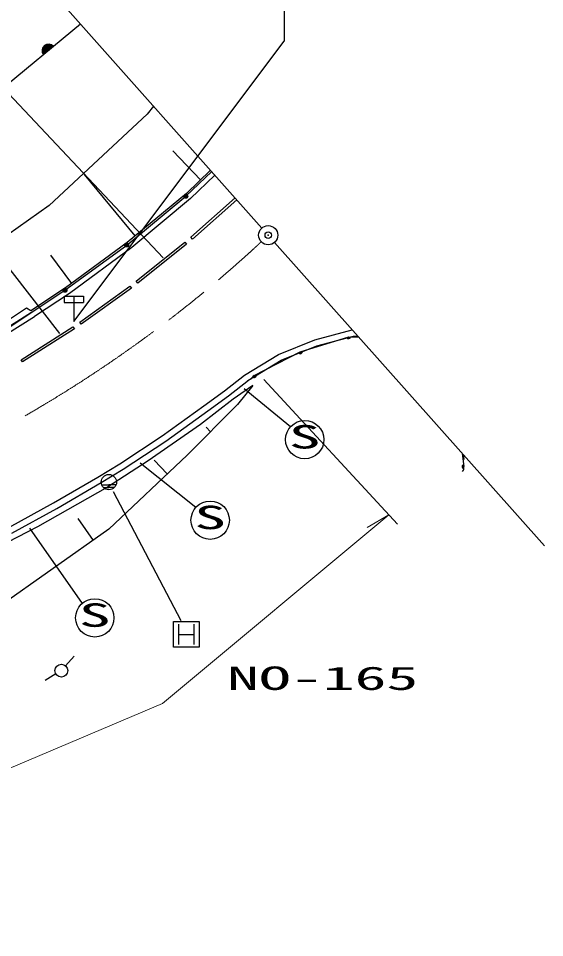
# Model space of a CAD drawing. Units: millimetres, scale not verified. Extents: x 40000 to 680000, y 20000 to 380000.
# Drawn here: x 229730 to 270893, y 246362 to 318309 of the extents above; entities that cross this region are included whole.
import ezdxf
from ezdxf.enums import TextEntityAlignment as Align

# ---------------------------------------------------------------- set-up
doc = ezdxf.new("R2010")
doc.units = ezdxf.units.MM
doc.header["$LTSCALE"] = 1000
doc.header["$PDMODE"] = 32
doc.header["$PDSIZE"] = 500
doc.linetypes.add('CHAIN', pattern=[18.5, 12, -1.5, 3.5, -1.5])
for name, color, linetype, lineweight in [('M-BGD', 7, 'Continuous', 25), ('M-BMK', 2, 'CHAIN', 13), ('M-BMK-SRVR', 3, 'Continuous', 25), ('M-STR-HTXT', 7, 'Continuous', 13), ('M-STR-STRC', 7, 'Continuous', 25)]:
    doc.layers.add(name, color=color, linetype=linetype, lineweight=lineweight)
doc.layers.add('M-OTRS', color=6, linetype='Continuous')
doc.styles.add('ＭＳ ゴシック', font='')
doc.styles.get('ＭＳ ゴシック').set_extended_font_data('MS Gothic')

msp = doc.modelspace()

# ---------------------------------------------------------------- linework, layer by layer
at = {"layer": 'M-BGD'}
for p, q in [((234587, 317865), (206769, 294874)), ((240294, 311444), (239797, 310806)), ((239797, 310806), (232132, 303677)), ((241820, 307935), (243984, 305682)), ((234870, 306078), (238848, 301278)), ((242830, 304382), (244849, 306319)), ((244756, 306423), (242870, 304612)), ((245094, 306044), (243202, 304216)), ((238201, 300572), (242830, 304382)), ((242870, 304612), (238237, 300772)), ((232132, 303677), (225596, 299042)), ((243202, 304216), (238598, 300375)), ((243212, 301184), (246676, 304263)), ((246809, 304114), (243345, 301034)), ((238237, 300772), (233422, 297213)), ((238954, 297744), (242750, 300783)), ((242750, 300783), (242875, 300627)), ((243345, 301034), (243212, 301184)), ((233374, 297027), (238201, 300572)), ((238598, 300375), (233729, 296771)), ((242875, 300627), (239079, 297588)), ((232234, 299787), (233884, 297555)), ((233422, 297213), (230690, 295432)), ((234534, 294540), (238454, 297346)), ((238570, 297183), (234651, 294377)), ((238454, 297346), (238570, 297183)), ((239079, 297588), (238954, 297744)), ((228370, 293730), (233374, 297027)), ((233729, 296771), (230977, 294965)), ((233310, 296572), (233310, 296072)), ((233310, 296572), (234810, 296572)), ((234060, 296572), (234060, 294572)), ((234810, 296572), (234810, 296072)), ((233310, 296072), (234810, 296072)), ((228531, 293896), (230764, 295304)), ((230375, 295618), (228795, 294588)), ((230690, 295432), (230375, 295618)), ((228744, 293557), (230977, 294965)), ((234651, 294377), (234534, 294540)), ((229956, 291593), (233999, 294168)), ((234107, 293999), (230063, 291425)), ((233999, 294168), (234107, 293999)), ((252914, 293159), (255852, 293940)), ((250065, 292014), (252914, 293159)), ((251781, 292213), (255566, 293392)), ((253072, 292683), (255935, 293445)), ((255566, 293392), (256367, 293361)), ((255935, 293445), (256296, 293440)), ((248186, 290356), (251781, 292213)), ((250291, 291566), (253072, 292683)), ((230063, 291425), (229956, 291593)), ((247428, 290391), (250065, 292014)), ((247690, 289965), (250291, 291566)), ((245865, 289164), (247428, 290391)), ((246167, 288765), (247737, 289998)), ((248068, 289573), (246529, 288506)), ((248068, 289573), (246861, 288077)), ((244243, 287985), (245865, 289164)), ((244536, 287580), (246167, 288765)), ((240987, 285635), (244243, 287985)), ((246861, 288077), (242926, 284122)), ((246529, 288506), (243986, 286534)), ((241271, 285223), (244536, 287580)), ((243986, 286534), (239882, 283669)), ((237664, 283438), (240987, 285635)), ((244407, 286310), (244757, 285962)), ((237930, 283015), (241271, 285223)), ((264457, 284258), (264585, 283226)), ((239882, 283669), (236711, 281619)), ((242926, 284122), (236811, 278319)), ((240357, 283730), (241378, 282654)), ((264533, 284173), (264583, 283794)), ((235945, 282407), (237664, 283438)), ((236200, 281977), (237930, 283015)), ((232482, 280384), (235945, 282407)), ((236711, 281619), (231219, 278505)), ((232728, 279949), (236200, 281977)), ((236241, 281808), (236806, 281808)), ((236365, 281605), (236806, 281605)), ((237370, 281808), (236806, 281808)), ((237247, 281605), (236806, 281605)), ((228991, 278474), (232482, 280384)), ((229221, 278030), (232728, 279949)), ((231219, 278505), (226671, 276172)), ((234375, 279155), (235578, 277450)), ((236811, 278319), (226316, 270921)), ((233423, 267637), (234085, 268387)), ((232662, 267002), (231817, 266478))]:
    msp.add_line(p, q, dxfattribs=at)
for centre, radius in [((242830, 304382), 150), ((242830, 304382), 100), ((242830, 304382), 50), ((238201, 300572), 150), ((238201, 300572), 100), ((238201, 300572), 50), ((233374, 297027), 150), ((233374, 297027), 100), ((233374, 297027), 50), ((236806, 282012), 600), ((233093, 267260), 500)]:
    msp.add_circle(centre, radius, dxfattribs=at)
for centre, radius, start, end in [((232079, 315792), 500, 39.57321, 219.57321), ((232079, 315792), 500, 39.57321, 219.57321), ((232079, 315792), 450, 39.57321, 219.57321), ((232079, 315792), 400, 39.57321, 219.57321), ((232079, 315792), 350, 39.57321, 219.57321), ((232079, 315792), 300, 39.57321, 219.57321), ((232079, 315792), 250, 39.57321, 219.57321), ((232079, 315792), 200, 39.57321, 219.57321), ((232079, 315792), 150, 39.57321, 219.57321), ((232079, 315792), 100, 39.57321, 219.57321), ((232079, 315792), 50, 39.57321, 219.57321), ((255566, 293392), 150, 197.30014, 357.77478), ((255566, 293392), 100, 197.30014, 357.77478), ((255566, 293392), 50, 197.30014, 357.77478), ((251781, 292213), 150, 207.32341, 17.30014), ((251781, 292213), 100, 207.32341, 17.30014), ((251781, 292213), 50, 207.32341, 17.30014), ((248415, 289911), 500, 117.32341, 162.32341), ((248186, 290356), 150, 207.32341, 27.32341), ((248186, 290356), 100, 207.32341, 27.32341), ((248186, 290356), 50, 207.32341, 27.32341), ((264585, 283226), 150, 97.04108, 277.04108), ((264089, 283165), 500, 322.04108, 7.04108), ((264585, 283226), 100, 97.04108, 277.04108), ((264585, 283226), 50, 97.04108, 277.04108)]:
    msp.add_arc(centre, radius, start, end, dxfattribs=at)
at = {"layer": 'M-BMK'}
msp.add_open_spline([(158790, 276053), (160505, 275719), (162220, 275385), (163943, 275102), (165666, 274820), (167398, 274590), (169134, 274395), (170870, 274201), (172610, 274042), (174354, 273941), (175075, 273900), (175796, 273869), (176517, 273845), (177238, 273821), (177960, 273804), (178682, 273796), (179403, 273787), (180125, 273786), (180847, 273793), (185342, 273836), (189837, 274170), (194292, 274804), (200894, 275743), (207408, 277341), (213696, 279573), (219977, 281801), (226034, 284661), (231749, 288081), (235569, 290367), (239236, 292903), (242724, 295660), (243306, 296120), (243882, 296586), (244453, 297060), (245024, 297533), (245589, 298013), (246150, 298498), (246710, 298983), (247266, 299474), (247813, 299975), (247922, 300075), (248031, 300176), (248139, 300277), (248157, 300294), (248175, 300310), (248193, 300327), (248212, 300344), (248230, 300361), (248248, 300378), (248266, 300394), (248284, 300411), (248302, 300428), (248349, 300472), (248396, 300516), (248443, 300559), (248490, 300603), (248537, 300647), (248584, 300691), (248630, 300735), (248677, 300779), (248724, 300823)], degree=3, knots=[0, 0, 0, 0, 1, 1, 1, 2, 2, 2, 3, 3, 3, 4, 4, 4, 5, 5, 5, 6, 6, 6, 7, 7, 7, 8, 8, 8, 9, 9, 9, 10, 10, 10, 11, 11, 11, 12, 12, 12, 13, 13, 13, 14, 14, 14, 15, 15, 15, 16, 16, 16, 17, 17, 17, 18, 18, 18, 19, 19, 19, 20, 20, 20, 20], dxfattribs=at)
at = {"layer": 'M-BMK-SRVR'}
for p, q in [((248776, 301901), (221589, 332489)), ((249772, 300780), (270893, 277017))]:
    msp.add_line(p, q, dxfattribs=at)
msp.add_circle((249274, 301341), 750, dxfattribs=at)
msp.add_point((249274, 301341), dxfattribs=at)
at = {"layer": 'M-OTRS'}
msp.add_point((249274, 301341), dxfattribs=at)
at = {"layer": 'M-STR-HTXT'}
for p, q in [((248919, 290053), (259379, 278716)), ((241012, 264685), (258701, 279451)), ((258701, 279451), (257012, 278460)), ((197703, 246362), (241012, 264685))]:
    msp.add_line(p, q, dxfattribs=at)
at = {"layer": 'M-STR-STRC'}
for p, q in [((250524, 338649), (250524, 316524)), ((241050, 299555), (222917, 318810)), ((234060, 294572), (250524, 316523)), ((232971, 293644), (217173, 313987)), ((247396, 289342), (251022, 286357)), ((239263, 283515), (243620, 280040)), ((237140, 281277), (242432, 271172)), ((230610, 278418), (234712, 272512)), ((241875, 269103), (241875, 271103)), ((241875, 271103), (243875, 271103)), ((242265, 270893), (242265, 269293)), ((243465, 270893), (243465, 269293)), ((243875, 271103), (243875, 269103)), ((242265, 270093), (243465, 270093)), ((243875, 269103), (241875, 269103))]:
    msp.add_line(p, q, dxfattribs=at)
for centre in [(252128, 285344), (244732, 279033), (235707, 271389)]:
    msp.add_circle(centre, 1500, dxfattribs=at)

# ---------------------------------------------------------------- texts
at = {"layer": 'M-STR-STRC', "style": 'ＭＳ ゴシック', "width": 2}
for s, p in [('S', (250878, 284094)), ('S', (243482, 277783)), ('S', (234457, 270139)), ('NO-165', (246052, 265198))]:
    msp.add_text(s, height=1833, dxfattribs=at).set_placement(p, align=Align.BOTTOM_LEFT)

doc.saveas('drawing.dxf')
